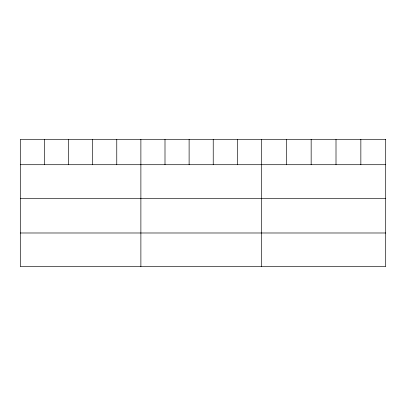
<?xml version="1.0" encoding="UTF-8"?>
<svg xmlns="http://www.w3.org/2000/svg" width="406" height="406" viewBox="0 0 406 406"><rect width="100%" height="100%" fill="white"/><g stroke="black" fill="none" stroke-linecap="round" stroke-linejoin="round"><path stroke-width="0.61" d="M20.3 164.709L385.7 164.709M20.3 198.341L385.7 198.341M20.3 232.988L385.7 232.988M360.853 139.38L360.853 164.709M336.006 139.38L336.006 164.709M311.158 139.38L311.158 164.709M286.311 139.38L286.311 164.709M261.464 139.38L261.464 266.62M237.348 139.38L237.348 164.709M213.231 139.38L213.231 164.709M189.115 139.38L189.115 164.709M164.998 139.38L164.998 164.709M140.882 139.38L140.882 266.62M116.766 139.38L116.766 164.709M92.649 139.38L92.649 164.709M68.533 139.38L68.533 164.709M44.416 139.38L44.416 164.709M385.7 139.38L20.3 139.38L20.3 266.62L385.7 266.62L385.7 139.38"/></g></svg>
